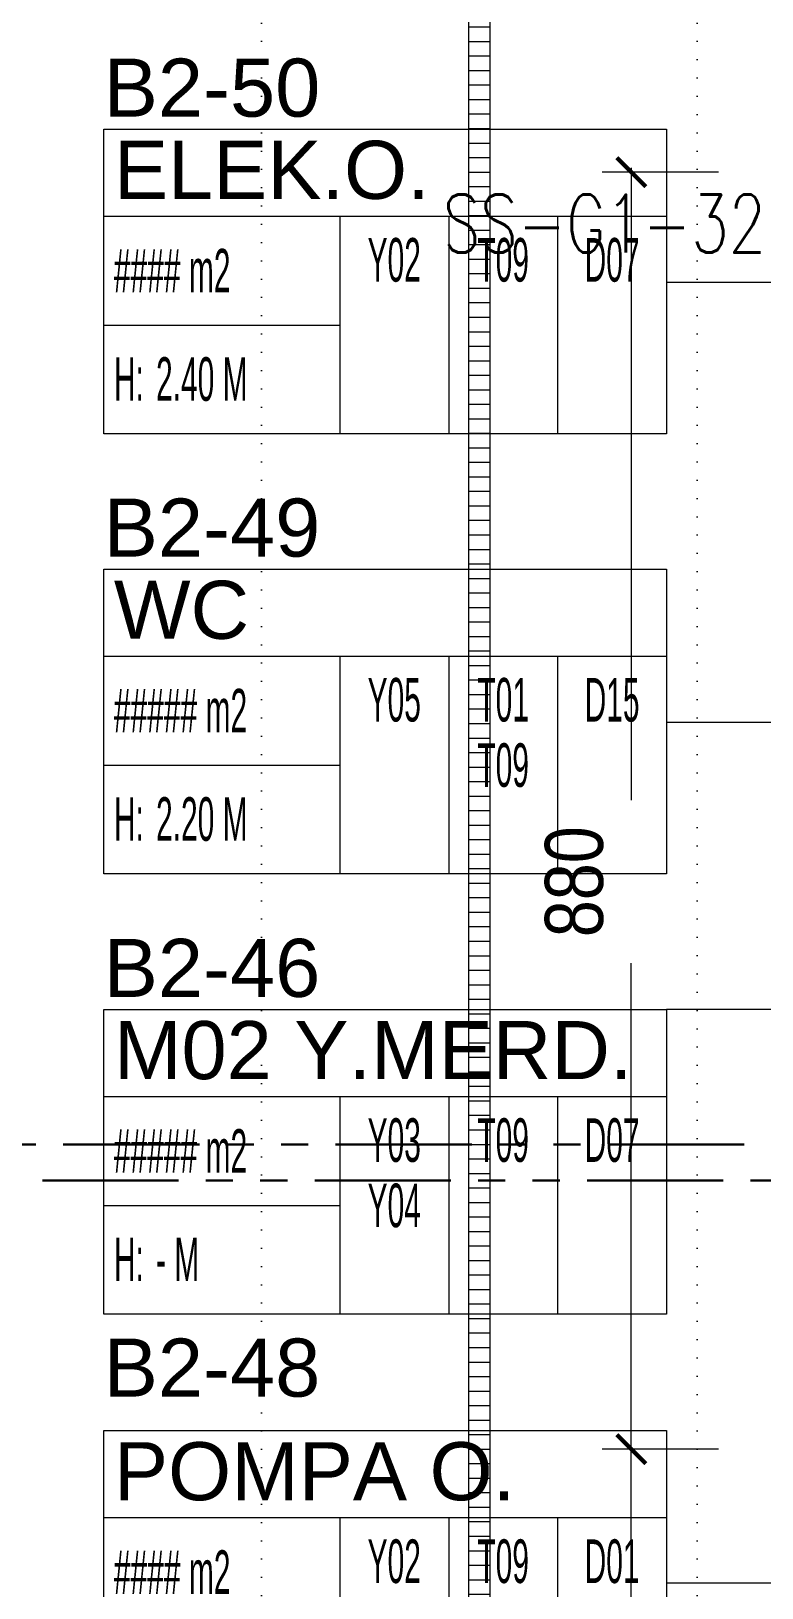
# Model space of a CAD drawing. Header units: metres. Extents: x -13545 to 152404, y -11890 to 28436.
# Drawn here: x 3041 to 3544, y 2304 to 3377 of the extents above; entities that cross this region are included whole.
import ezdxf
from ezdxf.enums import TextEntityAlignment as Align

# ---------------------------------------------------------------- set-up
doc = ezdxf.new("R2010")
doc.units = ezdxf.units.M
doc.header["$LTSCALE"] = 100
doc.header["$MEASUREMENT"] = 0
doc.linetypes.add('DOT2', pattern=[0.125, 0, -0.125])
doc.linetypes.add('PHANTOM2', pattern=[1.25, 0.625, -0.125, 0.125, -0.125, 0.125, -0.125])
doc.layers.get('0').update_dxf_attribs({"color": 9, "lineweight": 9})
for name, color, linetype, lineweight in [('06D', 9, 'Continuous', 9), ('21_mahal200', 9, 'Continuous', 9), ('25', 8, 'Continuous', 9), ('E-KABLO', 7, 'Continuous', 30), ('E-YAZI', 7, 'Continuous', 30)]:
    doc.layers.add(name, color=color, linetype=linetype, lineweight=lineweight)
doc.styles.add('Arial', font='arial.ttf', dxfattribs={"height": 2.5})
doc.styles.add('ILGAZ', font='txttw.shx')
doc.styles.add('MuuM_TEXT-STANDART', font='ARIALN.TTF')
doc.dimstyles.new('MuuM_DIM200', dxfattribs={"dimscale": 20, "dimtxt": 2, "dimasz": 1, "dimexe": 1, "dimexo": 1, "dimgap": 1, "dimtad": 1, "dimdec": 1, "dimrnd": 0.5, "dimdsep": 46, "dimtxsty": 'MuuM_TEXT-STANDART', "dimblk": 'ARCHTICK', "dimcen": 0, "dimdle": 0.15, "dimclrd": 256, "dimclre": 256, "dimclrt": 256, "dimadec": 0, "dimazin": 0, "dimtfac": 5, "dimtdec": 1, "dimtix": 1, "dimtmove": 2, "dimatfit": 3, "dimldrblk": 'DOT', "dimfxl": 3, "dimfxlon": 1, "dimtolj": 1, "dimlwd": -1, "dimlwe": -1, "dimarcsym": 0})

# ---------------------------------------------------------------- blocks, each defined once
blk = doc.blocks.new('_ArchTick')
at = {"color": 0, "linetype": 'ByBlock', "const_width": 0.15}
blk.add_lwpolyline([(-0.5, -0.5), (0.5, 0.5)], dxfattribs=at)
blk = doc.blocks.new('*D384')
at = {"layer": '25', "transparency": 16777216}
for p, q in [((3514.6, -30030.8), (3434.6, -30030.8)), ((3454.6, -30027.8), (3454.6, -30463.6)), ((3454.6, -30913.8), (3454.6, -30576)), ((3514.6, -30910.8), (3434.6, -30910.8))]:
    blk.add_line(p, q, dxfattribs=at)
at = {"layer": '25', "transparency": 16777216, "xscale": 20, "yscale": 20, "zscale": 20}
for p, rotation in [((3454.6, -30030.8), 90), ((3454.6, -30910.8), 270)]:
    blk.add_blockref('_ArchTick', p, dxfattribs=dict(at, rotation=rotation))
at = {"layer": '25', "transparency": 16777216, "insert": (3415.4, -30519.8), "char_height": 40, "attachment_point": 5, "rotation": 90, "style": 'MuuM_TEXT-STANDART'}
blk.add_mtext('\\A1;880', dxfattribs=at)
blk = doc.blocks.new('_Dot')
at = {"color": 0, "linetype": 'ByBlock', "lineweight": -2}
blk.add_line((-0.5, 0), (-1, 0), dxfattribs=at)
at = {"color": 0, "linetype": 'ByBlock', "const_width": 0.5}
blk.add_lwpolyline([(-0.25, 0, 1), (0.25, 0, 1)], format="xyb", close=True, dxfattribs=at)
blk = doc.blocks.new('p-ızgara')
at = {"layer": '06D'}
h = blk.add_hatch(dxfattribs=at)
h.set_pattern_fill('_USER', color=252, scale=10, angle=180, style=0, pattern_type=0)
h.set_pattern_definition([(180, (-7e-12, -8630), (-1e-15, -10), [])])
h.paths.add_polyline_path([(3342.5, -4975), (3342.5, -8278.5), (3357.5, -8278.5), (3357.5, -4975)])
blk.add_lwpolyline([(3342.5, -4975), (3342.5, -8278.5), (3357.5, -8278.5), (3357.5, -4975)], close=True, dxfattribs=at)
blk = doc.blocks.new('*D410')
at = {"layer": '25', "transparency": 16777216}
for p, q in [((3514.6, -30910.8), (3434.6, -30910.8)), ((3454.6, -33313.8), (3454.6, -30907.8)), ((3514.6, -33310.8), (3434.6, -33310.8))]:
    blk.add_line(p, q, dxfattribs=at)
at = {"layer": '25', "transparency": 16777216, "xscale": 20, "yscale": 20, "zscale": 20}
for p, rotation in [((3454.6, -30910.8), 90), ((3454.6, -33310.8), 270)]:
    blk.add_blockref('_ArchTick', p, dxfattribs=dict(at, rotation=rotation))
at = {"layer": '25', "transparency": 16777216, "insert": (3414.2, -32110.8), "char_height": 40, "attachment_point": 5, "rotation": 90, "style": 'MuuM_TEXT-STANDART'}
blk.add_mtext('\\A1;2400', dxfattribs=at)
blk = doc.blocks.new('0_roomno2')
blk.add_lwpolyline([(19.375, -10.5), (0, -10.5), (0, 0), (19.375, 0)], close=True)
for points in [[(0, -3), (19.375, -3)], [(8.125, -3), (8.125, -10.5)], [(11.875, -3), (11.875, -10.5)], [(15.625, -3), (15.625, -10.5)], [(0, -6.75), (8.125, -6.75)]]:
    blk.add_lwpolyline(points)
at = {"style": 'MuuM_TEXT-STANDART', "width": 0.6}
blk.add_text('H:', height=1.5, dxfattribs=at).set_placement((0.35, -8.608), align=Align.MIDDLE_LEFT)
at = {"style": 'Arial'}
blk.add_attdef('ODANO', (0, 1.17), '', height=2, dxfattribs=at)
blk.add_attdef('MEKANADI', text='', height=2, dxfattribs=at).set_placement((0.35, -3), align=Align.BOTTOM_LEFT)
at = {"style": 'MuuM_TEXT-STANDART', "width": 0.6}
for tag, p in [('YER01', (10, -4.5)), ('TAVAN01', (13.75, -4.5)), ('DUVAR01', (17.5, -4.5)), ('YER02', (10, -6.75)), ('TAVAN02', (13.75, -6.75)), ('DUVAR02', (17.5, -6.75)), ('YER03', (10, -9)), ('TAVAN03', (13.75, -9)), ('DUVAR03', (17.5, -9))]:
    blk.add_attdef(tag, text='', height=1.5, dxfattribs=at).set_placement(p, align=Align.MIDDLE_CENTER)
for tag, p in [('M2', (0.35, -4.875)), ('TEMIZTAVANYUKSEKLIGI', (1.8, -8.608))]:
    blk.add_attdef(tag, text='', height=1.5, dxfattribs=at).set_placement(p, align=Align.MIDDLE_LEFT)
blk = doc.blocks.new('2.bod.Mimari')
at = {"layer": '06D', "linetype": 'DOT2'}
for points in [[(3200, -4327.5), (3200, -7755), (3200, -8105)], [(3500, -4327.5), (3500, -7755), (3500, -8105)]]:
    blk.add_lwpolyline(points, dxfattribs=at)
at = {"layer": '21_mahal200'}
blk.add_lwpolyline([(3478.88, -6322.24), (3758.83, -6322.24)], dxfattribs=at)
at = {"layer": '06D'}
blk.add_blockref('p-ızgara', (0, 0), dxfattribs=at)
at = {"layer": '21_mahal200'}
ref = blk.add_blockref('0_roomno2', (3091.38, -5320.48), dxfattribs=dict(at, xscale=20, yscale=20, zscale=20))
ref.add_attrib('ODANO', 'B2-50', (3091.38, -5311.83), dxfattribs={"layer": '0', "height": 40, "style": 'Arial'})
ref.add_attrib('MEKANADI', 'ELEK.O.', dxfattribs={"layer": '0', "height": 40, "style": 'Arial'}).set_placement((3098.38, -5380.48), align=Align.BOTTOM_LEFT)
ref.add_attrib('M2', '#### m2', dxfattribs={"layer": '0', "height": 30, "style": 'MuuM_TEXT-STANDART', "width": 0.6}).set_placement((3098.38, -5417.98), align=Align.MIDDLE_LEFT)
ref.add_attrib('TEMIZTAVANYUKSEKLIGI', '2.40 M', dxfattribs={"layer": '0', "height": 30, "style": 'MuuM_TEXT-STANDART', "width": 0.6}).set_placement((3127.38, -5492.64), align=Align.MIDDLE_LEFT)
ref.add_attrib('YER01', 'Y02', dxfattribs={"layer": '0', "height": 30, "style": 'MuuM_TEXT-STANDART', "width": 0.6}).set_placement((3291.38, -5410.48), align=Align.MIDDLE_CENTER)
ref.add_attrib('TAVAN01', 'T09', dxfattribs={"layer": '0', "height": 30, "style": 'MuuM_TEXT-STANDART', "width": 0.6}).set_placement((3366.38, -5410.48), align=Align.MIDDLE_CENTER)
ref.add_attrib('DUVAR01', 'D07', dxfattribs={"layer": '0', "height": 30, "style": 'MuuM_TEXT-STANDART', "width": 0.6}).set_placement((3441.38, -5410.48), align=Align.MIDDLE_CENTER)
ref = blk.add_blockref('0_roomno2', (3091.38, -5623.64), dxfattribs=dict(at, xscale=20, yscale=20, zscale=20))
ref.add_attrib('ODANO', 'B2-49', (3091.38, -5615), dxfattribs={"layer": '0', "height": 40, "style": 'Arial'})
ref.add_attrib('MEKANADI', 'WC', dxfattribs={"layer": '0', "height": 40, "style": 'Arial'}).set_placement((3098.38, -5683.64), align=Align.BOTTOM_LEFT)
ref.add_attrib('M2', '##### m2', dxfattribs={"layer": '0', "height": 30, "style": 'MuuM_TEXT-STANDART', "width": 0.6}).set_placement((3098.38, -5721.14), align=Align.MIDDLE_LEFT)
ref.add_attrib('TEMIZTAVANYUKSEKLIGI', '2.20 M', dxfattribs={"layer": '0', "height": 30, "style": 'MuuM_TEXT-STANDART', "width": 0.6}).set_placement((3127.38, -5795.8), align=Align.MIDDLE_LEFT)
ref.add_attrib('YER01', 'Y05', dxfattribs={"layer": '0', "height": 30, "style": 'MuuM_TEXT-STANDART', "width": 0.6}).set_placement((3291.38, -5713.64), align=Align.MIDDLE_CENTER)
ref.add_attrib('TAVAN01', 'T01', dxfattribs={"layer": '0', "height": 30, "style": 'MuuM_TEXT-STANDART', "width": 0.6}).set_placement((3366.38, -5713.64), align=Align.MIDDLE_CENTER)
ref.add_attrib('DUVAR01', 'D15', dxfattribs={"layer": '0', "height": 30, "style": 'MuuM_TEXT-STANDART', "width": 0.6}).set_placement((3441.38, -5713.64), align=Align.MIDDLE_CENTER)
ref.add_attrib('TAVAN02', 'T09', dxfattribs={"layer": '0', "height": 30, "style": 'MuuM_TEXT-STANDART', "width": 0.6}).set_placement((3366.38, -5758.64), align=Align.MIDDLE_CENTER)
ref = blk.add_blockref('0_roomno2', (3091.38, -5927.05), dxfattribs=dict(at, xscale=20, yscale=20, zscale=20))
ref.add_attrib('ODANO', 'B2-46', (3091.38, -5918.4), dxfattribs={"layer": '0', "height": 40, "style": 'Arial'})
ref.add_attrib('MEKANADI', 'M02 Y.MERD.', dxfattribs={"layer": '0', "height": 40, "style": 'Arial'}).set_placement((3098.38, -5987.05), align=Align.BOTTOM_LEFT)
ref.add_attrib('M2', '##### m2', dxfattribs={"layer": '0', "height": 30, "style": 'MuuM_TEXT-STANDART', "width": 0.6}).set_placement((3098.38, -6024.55), align=Align.MIDDLE_LEFT)
ref.add_attrib('TEMIZTAVANYUKSEKLIGI', '- M', dxfattribs={"layer": '0', "height": 30, "style": 'MuuM_TEXT-STANDART', "width": 0.6}).set_placement((3127.38, -6099.2), align=Align.MIDDLE_LEFT)
ref.add_attrib('YER01', 'Y03', dxfattribs={"layer": '0', "height": 30, "style": 'MuuM_TEXT-STANDART', "width": 0.6}).set_placement((3291.38, -6017.05), align=Align.MIDDLE_CENTER)
ref.add_attrib('TAVAN01', 'T09', dxfattribs={"layer": '0', "height": 30, "style": 'MuuM_TEXT-STANDART', "width": 0.6}).set_placement((3366.38, -6017.05), align=Align.MIDDLE_CENTER)
ref.add_attrib('DUVAR01', 'D07', dxfattribs={"layer": '0', "height": 30, "style": 'MuuM_TEXT-STANDART', "width": 0.6}).set_placement((3441.38, -6017.05), align=Align.MIDDLE_CENTER)
ref.add_attrib('YER02', 'Y04', dxfattribs={"layer": '0', "height": 30, "style": 'MuuM_TEXT-STANDART', "width": 0.6}).set_placement((3291.38, -6062.05), align=Align.MIDDLE_CENTER)
ref = blk.add_blockref('0_roomno2', (3091.38, -6217.24), dxfattribs=dict(at, xscale=20, yscale=20, zscale=20))
ref.add_attrib('ODANO', 'B2-48', (3091.38, -6193.84), dxfattribs={"layer": '0', "height": 40, "style": 'Arial'})
ref.add_attrib('MEKANADI', 'POMPA O.', dxfattribs={"layer": '0', "height": 40, "style": 'Arial'}).set_placement((3098.38, -6277.24), align=Align.BOTTOM_LEFT)
ref.add_attrib('M2', '#### m2', dxfattribs={"layer": '0', "height": 30, "style": 'MuuM_TEXT-STANDART', "width": 0.6}).set_placement((3098.38, -6314.74), align=Align.MIDDLE_LEFT)
ref.add_attrib('TEMIZTAVANYUKSEKLIGI', '2.40 M', dxfattribs={"layer": '0', "height": 30, "style": 'MuuM_TEXT-STANDART', "width": 0.6}).set_placement((3127.38, -6389.4), align=Align.MIDDLE_LEFT)
ref.add_attrib('YER01', 'Y02', dxfattribs={"layer": '0', "height": 30, "style": 'MuuM_TEXT-STANDART', "width": 0.6}).set_placement((3291.38, -6307.24), align=Align.MIDDLE_CENTER)
ref.add_attrib('TAVAN01', 'T09', dxfattribs={"layer": '0', "height": 30, "style": 'MuuM_TEXT-STANDART', "width": 0.6}).set_placement((3366.38, -6307.24), align=Align.MIDDLE_CENTER)
ref.add_attrib('DUVAR01', 'D01', dxfattribs={"layer": '0', "height": 30, "style": 'MuuM_TEXT-STANDART', "width": 0.6}).set_placement((3441.38, -6307.24), align=Align.MIDDLE_CENTER)
ref.add_attrib('DUVAR02', 'D07', dxfattribs={"layer": '0', "height": 30, "style": 'MuuM_TEXT-STANDART', "width": 0.6}).set_placement((3441.38, -6352.24), align=Align.MIDDLE_CENTER)
at = {"layer": '25'}
dim = blk.add_linear_dim(base=(3454.6, -5350), p1=(3660, -6230), p2=(13317.29, -5350), angle=90, dimstyle='MuuM_DIM200', dxfattribs=at)
dim.commit()
dim.dimension.update_dxf_attribs({"geometry": '*D384', "text_midpoint": (3415.42, -5839.02), "dimtype": 128, "insert": (0, 24680.79)})
dim = blk.add_linear_dim(base=(3454.6, -6230), p1=(3660, -8630), p2=(13317.29, -6230), angle=90, dimstyle='MuuM_DIM200', dxfattribs=at)
dim.commit()
dim.dimension.update_dxf_attribs({"geometry": '*D410', "text_midpoint": (3414.18, -7430), "insert": (0, 24680.79)})
at = {"layer": '21_mahal200'}
for points in [[(3767.79, -5426.1), (3478.88, -5426.1)], [(3767.79, -5729.27), (3478.88, -5729.27)], [(4174.65, -5927.05), (3478.88, -5927.05)]]:
    blk.add_leader(points, dimstyle='MuuM_DIM200', override={"dimasz": 1, "dimfxl": 10}, dxfattribs=at)

msp = doc.modelspace()

# ---------------------------------------------------------------- linework, layer by layer
at = {"layer": 'E-KABLO', "color": 6, "linetype": 'PHANTOM2', "ltscale": 1.5}
for p, q in [((3907.2, 2610), (1766.6, 2610)), ((1736.6, 2585), (4790, 2585))]:
    msp.add_line(p, q, dxfattribs=at)

# ---------------------------------------------------------------- block references
msp.add_blockref('2.bod.Mimari', (0, 8630))

# ---------------------------------------------------------------- texts
at = {"layer": 'E-YAZI', "color": 3, "style": 'ILGAZ', "width": 0.75}
msp.add_text('SS-G1-32', height=40, dxfattribs=at).set_placement((3324.9, 3224.5))

doc.saveas('drawing.dxf')
